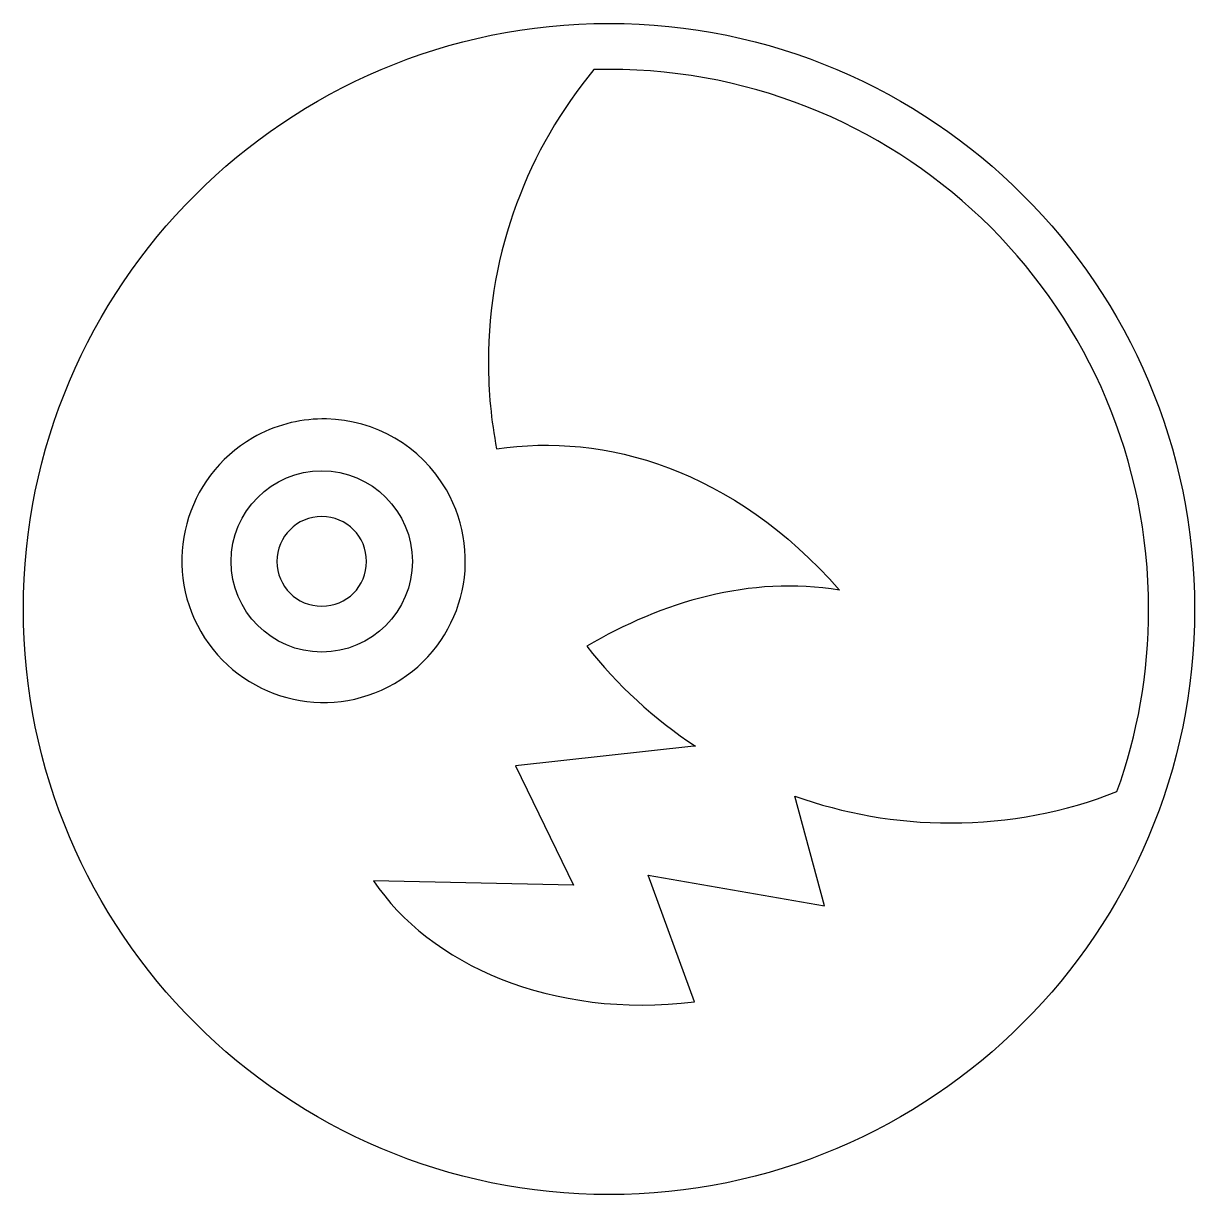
# Model space of a CAD drawing. Header units: centimetres. Extents: x -10 to 10, y -10.1 to 10.
import ezdxf

# ---------------------------------------------------------------- set-up
doc = ezdxf.new("R2010")
doc.units = ezdxf.units.CM
doc.header["$MEASUREMENT"] = 0
doc.layers.add('Layer 1', color=7, linetype='Continuous')

msp = doc.modelspace()

# ---------------------------------------------------------------- linework, layer by layer
at = {"layer": 'Layer 1'}
for points, knots in [([(-0.00261, 9.95426), (-5.5445, 9.95426), (-10.04525, 5.45358), (-10.04525, -0.0883), (-10.04525, -0.0883), (-10.04525, -5.6301), (-5.54445, -10.13085), (-0.00265, -10.13085), (-0.00265, -10.13085), (5.53919, -10.13085), (10.03995, -5.63009), (10.03995, -0.0883), (10.03995, -0.0883), (10.03995, 5.4535), (5.53919, 9.95425), (-0.0026, 9.95425), (-0.0026, 9.95425), (-0.0026, 9.95425), (-0.00261, 9.95426), (-0.00261, 9.95426)], [0, 0, 0, 0, 0.16666667, 0.16666667, 0.16666667, 0.16666667, 0.33333333, 0.33333333, 0.33333333, 0.33333333, 0.5, 0.5, 0.5, 0.5, 0.66666667, 0.66666667, 0.66666667, 0.66666667, 1, 1, 1, 1]), ([(-0.00261, 9.16626), (5.11329, 9.16626), (9.25191, 5.0276), (9.25191, -0.08834), (9.25191, -0.08834), (9.25191, -1.18808), (9.06013, -2.24249), (8.709, -3.22058), (8.709, -3.22058), (7.82389, -3.56585), (6.86685, -3.75822), (5.85743, -3.75822), (5.85743, -3.75822), (4.91953, -3.75822), (4.01958, -3.59566), (3.18373, -3.29699), (3.18373, -3.29699), (3.18373, -3.29699), (3.69371, -5.17743), (3.69371, -5.17743), (3.69371, -5.17743), (3.69371, -5.17743), (0.66816, -4.65172), (0.66816, -4.65172), (0.66816, -4.65172), (0.66816, -4.65172), (1.46277, -6.82598), (1.46277, -6.82598), (1.46277, -6.82598), (-0.97686, -7.12537), (-3.09938, -6.17524), (-4.03888, -4.74794), (-4.03888, -4.74794), (-4.03888, -4.74794), (-0.61008, -4.823), (-0.61008, -4.823), (-0.61008, -4.823), (-0.61008, -4.823), (-1.60356, -2.78047), (-1.60356, -2.78047), (-1.60356, -2.78047), (-1.60356, -2.78047), (1.45092, -2.44051), (1.45092, -2.44051), (1.45092, -2.44051), (1.45092, -2.44051), (1.47993, -2.44317), (1.47993, -2.44317), (1.47993, -2.44317), (0.77024, -1.97363), (0.13996, -1.3942), (-0.38474, -0.72744), (-0.38474, -0.72744), (0.90872, 0.03217), (2.4169, 0.48759), (3.94937, 0.23585), (3.94937, 0.23585), (2.12628, 2.32106), (-0.08665, 2.9384), (-1.93041, 2.65785), (-1.93041, 2.65785), (-2.02267, 3.14017), (-2.07146, 3.63766), (-2.07146, 4.14697), (-2.07146, 4.14697), (-2.07146, 6.05659), (-1.38834, 7.79711), (-0.26085, 9.1623), (-0.26085, 9.1623), (-0.17483, 9.1647), (-0.08914, 9.16631), (-0.00257, 9.16631), (-0.00257, 9.16631), (-0.00257, 9.16631), (-0.00261, 9.16626), (-0.00261, 9.16626)], [0, 0, 0, 0, 0.05, 0.05, 0.05, 0.05, 0.1, 0.1, 0.1, 0.1, 0.15, 0.15, 0.15, 0.15, 0.2, 0.2, 0.2, 0.2, 0.25, 0.25, 0.25, 0.25, 0.3, 0.3, 0.3, 0.3, 0.35, 0.35, 0.35, 0.35, 0.4, 0.4, 0.4, 0.4, 0.45, 0.45, 0.45, 0.45, 0.5, 0.5, 0.5, 0.5, 0.55, 0.55, 0.55, 0.55, 0.6, 0.6, 0.6, 0.6, 0.65, 0.65, 0.65, 0.65, 0.7, 0.7, 0.7, 0.7, 0.75, 0.75, 0.75, 0.75, 0.8, 0.8, 0.8, 0.8, 0.85, 0.85, 0.85, 0.85, 0.9, 0.9, 0.9, 0.9, 1, 1, 1, 1]), ([(-4.92572, 3.17187), (-4.89882, 3.17212), (-4.87225, 3.17242), (-4.84535, 3.17187), (-4.84535, 3.17187), (-4.02447, 3.15344), (-3.23285, 2.71865), (-2.79232, 1.95553), (-2.79232, 1.95553), (-2.12088, 0.79266), (-2.51907, -0.69388), (-3.68177, -1.3652), (-3.68177, -1.3652), (-4.84443, -2.03651), (-6.3311, -1.63857), (-7.0025, -0.47571), (-7.0025, -0.47571), (-7.67381, 0.68711), (-7.27566, 2.17497), (-6.11301, 2.84628), (-6.11301, 2.84628), (-5.73826, 3.0626), (-5.32953, 3.16739), (-4.92569, 3.17182), (-4.92569, 3.17182), (-4.92569, 3.17182), (-4.92572, 3.17187), (-4.92572, 3.17187)], [0, 0, 0, 0, 0.125, 0.125, 0.125, 0.125, 0.25, 0.25, 0.25, 0.25, 0.375, 0.375, 0.375, 0.375, 0.5, 0.5, 0.5, 0.5, 0.625, 0.625, 0.625, 0.625, 0.75, 0.75, 0.75, 0.75, 1, 1, 1, 1]), ([(-4.92838, 2.28365), (-5.7827, 2.28365), (-6.48463, 1.58185), (-6.48463, 0.7274), (-6.48463, 0.7274), (-6.48463, -0.12705), (-5.78279, -0.82754), (-4.92842, -0.82754), (-4.92842, -0.82754), (-4.0741, -0.82754), (-3.37348, -0.12705), (-3.37348, 0.7274), (-3.37348, 0.7274), (-3.37348, 1.58185), (-4.07406, 2.28365), (-4.92842, 2.28365), (-4.92842, 2.28365), (-4.92842, 2.28365), (-4.92838, 2.28365), (-4.92838, 2.28365)], [0, 0, 0, 0, 0.16666667, 0.16666667, 0.16666667, 0.16666667, 0.33333333, 0.33333333, 0.33333333, 0.33333333, 0.5, 0.5, 0.5, 0.5, 0.66666667, 0.66666667, 0.66666667, 0.66666667, 1, 1, 1, 1]), ([(-4.92838, 1.49566), (-4.49995, 1.49566), (-4.16143, 1.15587), (-4.16143, 0.72736), (-4.16143, 0.72736), (-4.16143, 0.29885), (-4.49995, -0.03959), (-4.92838, -0.03959), (-4.92838, -0.03959), (-5.35681, -0.03959), (-5.69668, 0.29885), (-5.69668, 0.72736), (-5.69668, 0.72736), (-5.69668, 1.15587), (-5.35681, 1.49566), (-4.92838, 1.49566)], [0, 0, 0, 0, 0.2, 0.2, 0.2, 0.2, 0.4, 0.4, 0.4, 0.4, 0.6, 0.6, 0.6, 0.6, 1, 1, 1, 1])]:
    msp.add_open_spline(points, degree=3, knots=knots, dxfattribs=at)

doc.saveas('drawing.dxf')
